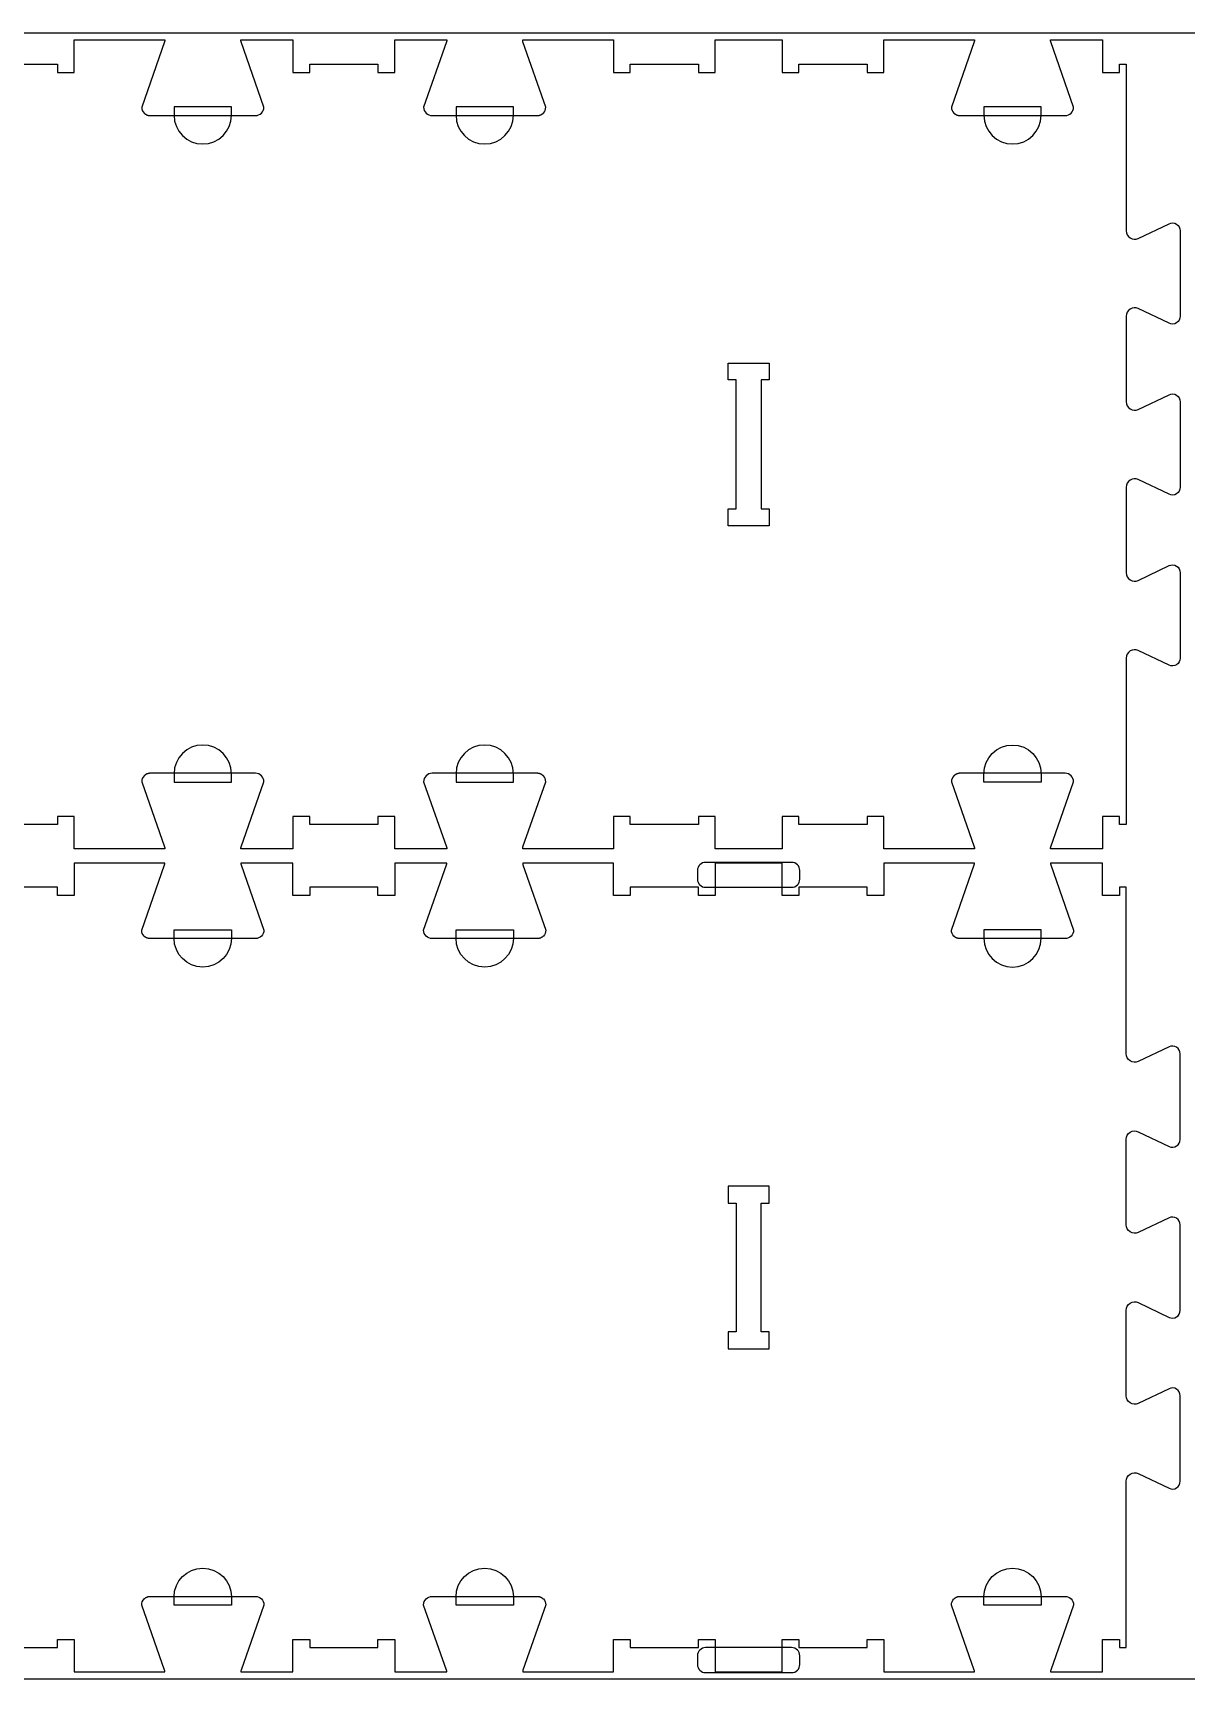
# Model space of a CAD drawing. Extents: x 2032 to 5216, y -19593 to -11999.
# Drawn here: x 3688 to 4542, y -13923 to -12703 of the extents above; entities that cross this region are included whole.
import ezdxf

# ---------------------------------------------------------------- set-up
doc = ezdxf.new("R2010")
doc.units = 0
for name, color, linetype in [('0_SHEET_SPRUCEPLY_2440X122', 1, 'CONTINUOUS'), ('3_ANYTOOL_CUTTHROUGH_INSID', 4, 'CONTINUOUS'), ('4_ANYTOOL_CUTTHROUGH_OUTSI', 5, 'CONTINUOUS'), ('5_ANYTOOL_HALF_MILL_9MM_IN', 3, 'CONTINUOUS')]:
    doc.layers.add(name, color=color, linetype=linetype)

msp = doc.modelspace()

# ---------------------------------------------------------------- linework, layer by layer
at = {"layer": '0_SHEET_SPRUCEPLY_2440X122'}
msp.add_lwpolyline([(4843.9, -12703.3), (4843.9, -13923.3), (2403.9, -13923.3), (2403.9, -12703.3)], close=True, dxfattribs=at)
at = {"layer": '3_ANYTOOL_CUTTHROUGH_INSID', "color": 4}
for points in [[(4233.2, -13068.5), (4203, -13068.5), (4203, -13056), (4209, -13056), (4209, -12960.5), (4203, -12960.5), (4203, -12948), (4233.5, -12948), (4233.5, -12960.5), (4227.5, -12960.5), (4227.5, -13056), (4233.5, -13056), (4233.5, -13068.5)], [(4233.2, -13558), (4203, -13558), (4203, -13570.5), (4209, -13570.5), (4209, -13666), (4203, -13666), (4203, -13678.5), (4233.5, -13678.5), (4233.5, -13666), (4227.5, -13666), (4227.5, -13570.5), (4233.5, -13570.5), (4233.5, -13558)]]:
    msp.add_lwpolyline(points, close=True, dxfattribs=at)
at = {"layer": '4_ANYTOOL_CUTTHROUGH_OUTSI', "color": 5}
for points in [[(3655.5, -12726.5), (3706, -12726.5), (3706, -12732.5), (3718.5, -12732.5), (3718.5, -12708.5), (3768.2, -12708.5), (3785.6, -12708.5), (3785.6, -12708.5, -0.061485), (3785.4, -12709.9), (3768.5, -12758.2), (3768.5, -12758.2), (3768.5, -12758.3), (3768.5, -12758.3, 0.198912), (3770.3, -12762.7), (3770.4, -12762.8), (3770.5, -12762.9), (3770.7, -12763), (3770.8, -12763.1), (3770.9, -12763.2), (3771, -12763.3), (3771.1, -12763.4), (3771.3, -12763.5), (3771.4, -12763.6), (3771.5, -12763.6), (3771.7, -12763.7), (3771.8, -12763.8), (3771.9, -12763.9), (3772.1, -12763.9), (3772.2, -12764), (3772.4, -12764.1), (3772.5, -12764.1), (3772.6, -12764.2), (3772.8, -12764.2), (3772.9, -12764.3), (3773.1, -12764.3), (3773.2, -12764.3), (3773.4, -12764.4), (3773.5, -12764.4), (3773.7, -12764.4), (3773.8, -12764.5), (3774, -12764.5), (3774.1, -12764.5), (3774.3, -12764.5), (3774.5, -12764.5), (3774.6, -12764.5), (3774.8, -12764.5), (3852.8, -12764.5, 0.414214), (3859, -12758.3), (3859, -12758.2), (3859, -12758.2), (3842.1, -12709.9), (3842.1, -12709.9, -0.061485), (3841.9, -12708.5), (3880.5, -12708.5), (3880.5, -12732.5), (3893, -12732.5), (3893, -12726.5), (3943.5, -12726.5), (3943.5, -12732.5), (3956, -12732.5), (3956, -12708.5), (3994.6, -12708.5), (3994.6, -12708.5, -0.061485), (3994.3, -12709.9), (3977.4, -12758.2), (3977.4, -12758.2), (3977.4, -12758.3), (3977.4, -12758.3, 0.414214), (3983.7, -12764.5), (4061.7, -12764.5), (4061.8, -12764.5), (4062, -12764.5), (4062.1, -12764.5), (4062.3, -12764.5), (4062.4, -12764.5), (4062.6, -12764.5), (4062.7, -12764.4), (4062.9, -12764.4), (4063, -12764.4), (4063.2, -12764.3), (4063.3, -12764.3), (4063.5, -12764.3), (4063.6, -12764.2), (4063.8, -12764.2), (4063.9, -12764.1), (4064, -12764.1), (4064.2, -12764), (4064.3, -12763.9), (4064.5, -12763.9), (4064.6, -12763.8), (4064.7, -12763.7), (4064.9, -12763.6), (4065, -12763.6), (4065.1, -12763.5), (4065.3, -12763.4), (4065.4, -12763.3), (4065.5, -12763.2), (4065.6, -12763.1), (4065.7, -12763), (4065.9, -12762.9), (4066, -12762.8), (4066.1, -12762.7, 0.198912), (4067.9, -12758.3), (4067.9, -12758.2), (4067.9, -12758.2), (4051, -12709.9), (4051, -12709.9, -0.061485), (4050.8, -12708.5), (4068.2, -12708.5), (4118, -12708.5), (4118, -12732.5), (4130.5, -12732.5), (4130.5, -12726.5), (4181, -12726.5), (4181, -12732.5), (4193.5, -12732.5), (4193.5, -12708.5), (4243, -12708.5), (4243, -12732.5), (4255.5, -12732.5), (4255.5, -12726.5), (4306, -12726.5), (4306, -12732.5), (4318.5, -12732.5), (4318.5, -12708.5), (4385.6, -12708.5), (4385.6, -12708.5, -0.061485), (4385.4, -12709.9), (4368.5, -12758.2), (4368.5, -12758.2), (4368.5, -12758.3), (4368.5, -12758.3, 0.198912), (4370.3, -12762.7), (4370.4, -12762.8), (4370.5, -12762.9), (4370.7, -12763), (4370.8, -12763.1), (4370.9, -12763.2), (4371, -12763.3), (4371.1, -12763.4), (4371.3, -12763.5), (4371.4, -12763.6), (4371.5, -12763.6), (4371.7, -12763.7), (4371.8, -12763.8), (4371.9, -12763.9), (4372.1, -12763.9), (4372.2, -12764), (4372.4, -12764.1), (4372.5, -12764.1), (4372.6, -12764.2), (4372.8, -12764.2), (4372.9, -12764.3), (4373.1, -12764.3), (4373.2, -12764.3), (4373.4, -12764.4), (4373.5, -12764.4), (4373.7, -12764.4), (4373.8, -12764.5), (4374, -12764.5), (4374.1, -12764.5), (4374.3, -12764.5), (4374.5, -12764.5), (4374.6, -12764.5), (4374.8, -12764.5), (4452.8, -12764.5, 0.414214), (4459, -12758.3), (4459, -12758.2), (4459, -12758.2), (4442.1, -12709.9), (4442.1, -12709.9, -0.061485), (4441.9, -12708.5), (4480.5, -12708.5), (4480.5, -12732.5), (4493, -12732.5), (4493, -12726.5), (4498, -12726.5), (4498, -12849.9), (4498, -12849.9, 0.551268), (4506.9, -12855.6), (4529.7, -12844.7, -0.551268), (4538, -12849.9), (4538, -12913.3, -0.551268), (4529.7, -12918.5), (4506.9, -12907.6, 0.551268), (4498, -12913.2), (4498, -12976.6, 0.257375), (4500.9, -12981.9, 0.257375), (4506.9, -12982.3), (4529.7, -12971.4, -0.551268), (4538, -12976.6), (4538, -13040, -0.551268), (4529.7, -13045.2), (4506.9, -13034.3, 0.551268), (4498, -13039.9), (4498, -13103.3, 0.551268), (4506.9, -13109), (4529.7, -13098.1, -0.551268), (4538, -13103.3), (4538, -13166.7, -0.551268), (4529.7, -13171.9), (4506.9, -13161, 0.551268), (4498, -13166.6), (4498, -13290), (4493, -13290), (4493, -13284), (4480.5, -13284), (4480.5, -13308), (4441.9, -13308), (4441.9, -13308, -0.061485), (4442.1, -13306.6), (4459, -13258.4), (4459, -13258.3), (4459, -13258.3), (4459, -13258.3, 0.414214), (4452.8, -13252), (4374.8, -13252), (4374.6, -13252), (4374.5, -13252), (4374.3, -13252), (4374.1, -13252.1), (4374, -13252.1), (4373.8, -13252.1), (4373.7, -13252.1), (4373.5, -13252.1), (4373.4, -13252.2), (4373.2, -13252.2), (4373.1, -13252.3), (4372.9, -13252.3), (4372.8, -13252.3), (4372.6, -13252.4), (4372.5, -13252.5), (4372.4, -13252.5), (4372.2, -13252.6), (4372.1, -13252.6), (4371.9, -13252.7), (4371.8, -13252.8), (4371.7, -13252.8), (4371.5, -13252.9), (4371.4, -13253), (4371.3, -13253.1), (4371.1, -13253.2), (4371, -13253.3), (4370.9, -13253.4), (4370.8, -13253.5), (4370.7, -13253.6), (4370.5, -13253.7), (4370.4, -13253.8), (4370.3, -13253.9, 0.198912), (4368.5, -13258.3), (4368.5, -13258.3), (4368.5, -13258.4), (4385.4, -13306.6), (4385.4, -13306.6, -0.061485), (4385.6, -13308), (4368.2, -13308), (4318.5, -13308), (4318.5, -13284), (4306, -13284), (4306, -13290), (4255.5, -13290), (4255.5, -13284), (4243, -13284), (4243, -13308), (4193.5, -13308), (4193.5, -13284), (4181, -13284), (4181, -13290), (4130.5, -13290), (4130.5, -13284), (4118, -13284), (4118, -13308), (4050.8, -13308), (4050.8, -13308, -0.061485), (4051, -13306.6), (4067.9, -13258.4), (4067.9, -13258.3), (4067.9, -13258.3), (4067.9, -13258.3, 0.198912), (4066.1, -13253.9), (4066, -13253.8), (4065.9, -13253.7), (4065.7, -13253.6), (4065.6, -13253.5), (4065.5, -13253.4), (4065.4, -13253.3), (4065.3, -13253.2), (4065.1, -13253.1), (4065, -13253), (4064.9, -13252.9), (4064.7, -13252.8), (4064.6, -13252.8), (4064.5, -13252.7), (4064.3, -13252.6), (4064.2, -13252.6), (4064, -13252.5), (4063.9, -13252.5), (4063.8, -13252.4), (4063.6, -13252.3), (4063.5, -13252.3), (4063.3, -13252.3), (4063.2, -13252.2), (4063, -13252.2), (4062.9, -13252.1), (4062.7, -13252.1), (4062.6, -13252.1), (4062.4, -13252.1), (4062.3, -13252.1), (4062.1, -13252), (4062, -13252), (4061.8, -13252), (4061.7, -13252), (3983.7, -13252, 0.414214), (3977.4, -13258.3), (3977.4, -13258.3), (3977.4, -13258.4), (3994.3, -13306.6), (3994.3, -13306.6, -0.061485), (3994.6, -13308), (3956, -13308), (3956, -13284), (3943.5, -13284), (3943.5, -13290), (3893, -13290), (3893, -13284), (3880.5, -13284), (3880.5, -13308), (3841.9, -13308), (3841.9, -13308, -0.061485), (3842.1, -13306.6), (3859, -13258.4), (3859, -13258.3), (3859, -13258.3), (3859, -13258.3, 0.414214), (3852.8, -13252), (3774.8, -13252), (3774.6, -13252), (3774.5, -13252), (3774.3, -13252), (3774.1, -13252.1), (3774, -13252.1), (3773.8, -13252.1), (3773.7, -13252.1), (3773.5, -13252.1), (3773.4, -13252.2), (3773.2, -13252.2), (3773.1, -13252.3), (3772.9, -13252.3), (3772.8, -13252.3), (3772.6, -13252.4), (3772.5, -13252.5), (3772.4, -13252.5), (3772.2, -13252.6), (3772.1, -13252.6), (3771.9, -13252.7), (3771.8, -13252.8), (3771.7, -13252.8), (3771.5, -13252.9), (3771.4, -13253), (3771.3, -13253.1), (3771.1, -13253.2), (3771, -13253.3), (3770.9, -13253.4), (3770.8, -13253.5), (3770.7, -13253.6), (3770.5, -13253.7), (3770.4, -13253.8), (3770.3, -13253.9, 0.198912), (3768.5, -13258.3), (3768.5, -13258.3), (3768.5, -13258.4), (3785.4, -13306.6), (3785.4, -13306.6, -0.061485), (3785.6, -13308), (3718.5, -13308), (3718.5, -13284), (3706, -13284), (3706, -13290), (3655.5, -13290)], [(3655.5, -13900), (3706, -13900), (3706, -13894), (3718.5, -13894), (3718.5, -13918), (3785.6, -13918), (3785.6, -13918, 0.061485), (3785.4, -13916.6), (3768.5, -13868.4), (3768.5, -13868.3), (3768.5, -13868.3), (3768.5, -13868.3, -0.198912), (3770.3, -13863.9), (3770.4, -13863.8), (3770.5, -13863.7), (3770.7, -13863.6), (3770.8, -13863.5), (3770.9, -13863.4), (3771, -13863.3), (3771.1, -13863.2), (3771.3, -13863.1), (3771.4, -13863), (3771.5, -13862.9), (3771.7, -13862.8), (3771.8, -13862.8), (3771.9, -13862.7), (3772.1, -13862.6), (3772.2, -13862.6), (3772.4, -13862.5), (3772.5, -13862.5), (3772.6, -13862.4), (3772.8, -13862.3), (3772.9, -13862.3), (3773.1, -13862.3), (3773.2, -13862.2), (3773.4, -13862.2), (3773.5, -13862.1), (3773.7, -13862.1), (3773.8, -13862.1), (3774, -13862.1), (3774.1, -13862.1), (3774.3, -13862), (3774.5, -13862), (3774.6, -13862), (3774.8, -13862), (3852.8, -13862, -0.414214), (3859, -13868.3), (3859, -13868.3), (3859, -13868.4), (3842.1, -13916.6), (3842.1, -13916.6, 0.061485), (3841.9, -13918), (3880.5, -13918), (3880.5, -13894), (3893, -13894), (3893, -13900), (3943.5, -13900), (3943.5, -13894), (3956, -13894), (3956, -13918), (3994.6, -13918), (3994.6, -13918, 0.061485), (3994.3, -13916.6), (3977.4, -13868.4), (3977.4, -13868.3), (3977.4, -13868.3), (3977.4, -13868.3, -0.414214), (3983.7, -13862), (4061.7, -13862), (4061.8, -13862), (4062, -13862), (4062.1, -13862), (4062.3, -13862.1), (4062.4, -13862.1), (4062.6, -13862.1), (4062.7, -13862.1), (4062.9, -13862.1), (4063, -13862.2), (4063.2, -13862.2), (4063.3, -13862.3), (4063.5, -13862.3), (4063.6, -13862.3), (4063.8, -13862.4), (4063.9, -13862.5), (4064, -13862.5), (4064.2, -13862.6), (4064.3, -13862.6), (4064.5, -13862.7), (4064.6, -13862.8), (4064.7, -13862.8), (4064.9, -13862.9), (4065, -13863), (4065.1, -13863.1), (4065.3, -13863.2), (4065.4, -13863.3), (4065.5, -13863.4), (4065.6, -13863.5), (4065.7, -13863.6), (4065.9, -13863.7), (4066, -13863.8), (4066.1, -13863.9, -0.198912), (4067.9, -13868.3), (4067.9, -13868.3), (4051, -13916.6), (4051, -13916.6, 0.061485), (4050.8, -13918), (4068.2, -13918), (4118, -13918), (4118, -13894), (4130.5, -13894), (4130.5, -13900), (4181, -13900), (4181, -13894), (4193.5, -13894), (4193.5, -13918), (4243, -13918), (4243, -13894), (4255.5, -13894), (4255.5, -13900), (4306, -13900), (4306, -13894), (4318.5, -13894), (4318.5, -13918), (4385.6, -13918), (4385.6, -13918, 0.061485), (4385.4, -13916.6), (4368.5, -13868.4), (4368.5, -13868.3), (4368.5, -13868.3), (4368.5, -13868.3, -0.198912), (4370.3, -13863.9), (4370.4, -13863.8), (4370.5, -13863.7), (4370.7, -13863.6), (4370.8, -13863.5), (4370.9, -13863.4), (4371, -13863.3), (4371.1, -13863.2), (4371.3, -13863.1), (4371.4, -13863), (4371.5, -13862.9), (4371.7, -13862.8), (4371.8, -13862.8), (4371.9, -13862.7), (4372.1, -13862.6), (4372.2, -13862.6), (4372.4, -13862.5), (4372.5, -13862.5), (4372.6, -13862.4), (4372.8, -13862.3), (4372.9, -13862.3), (4373.1, -13862.3), (4373.2, -13862.2), (4373.4, -13862.2), (4373.5, -13862.1), (4373.7, -13862.1), (4373.8, -13862.1), (4374, -13862.1), (4374.1, -13862.1), (4374.3, -13862), (4374.5, -13862), (4374.6, -13862), (4374.8, -13862), (4452.8, -13862, -0.414214), (4459, -13868.3), (4459, -13868.3), (4459, -13868.4), (4442.1, -13916.6), (4442.1, -13916.6, 0.061485), (4441.9, -13918), (4480.5, -13918), (4480.5, -13894), (4493, -13894), (4493, -13900), (4498, -13900), (4498, -13776.6), (4498, -13776.6, -0.551268), (4506.9, -13771), (4529.7, -13781.9, 0.551268), (4538, -13776.7), (4538, -13713.3, 0.551268), (4529.7, -13708.1), (4506.9, -13719, -0.551268), (4498, -13713.3), (4498, -13649.9, -0.257375), (4500.9, -13644.7, -0.257375), (4506.9, -13644.3), (4529.7, -13655.2, 0.551268), (4538, -13650), (4538, -13586.6, 0.551268), (4529.7, -13581.4), (4506.9, -13592.3, -0.551268), (4498, -13586.6), (4498, -13523.2, -0.551268), (4506.9, -13517.6), (4529.7, -13528.5, 0.551268), (4538, -13523.3), (4538, -13459.9, 0.551268), (4529.7, -13454.7), (4506.9, -13465.6, -0.551268), (4498, -13459.9), (4498, -13336.5), (4493, -13336.5), (4493, -13342.5), (4480.5, -13342.5), (4480.5, -13318.5), (4441.9, -13318.5), (4441.9, -13318.5, 0.061485), (4442.1, -13319.9), (4459, -13368.2), (4459, -13368.2), (4459, -13368.3), (4459, -13368.3, -0.414214), (4452.8, -13374.5), (4374.8, -13374.5), (4374.6, -13374.5), (4374.5, -13374.5), (4374.3, -13374.5), (4374.1, -13374.5), (4374, -13374.5), (4373.8, -13374.5), (4373.7, -13374.4), (4373.5, -13374.4), (4373.4, -13374.4), (4373.2, -13374.3), (4373.1, -13374.3), (4372.9, -13374.3), (4372.8, -13374.2), (4372.6, -13374.2), (4372.5, -13374.1), (4372.4, -13374.1), (4372.2, -13374), (4372.1, -13373.9), (4371.9, -13373.9), (4371.8, -13373.8), (4371.7, -13373.7), (4371.5, -13373.6), (4371.4, -13373.6), (4371.3, -13373.5), (4371.1, -13373.4), (4371, -13373.3), (4370.9, -13373.2), (4370.8, -13373.1), (4370.7, -13373), (4370.5, -13372.9), (4370.4, -13372.8), (4370.3, -13372.7, -0.198912), (4368.5, -13368.3), (4368.5, -13368.2), (4368.5, -13368.2), (4385.4, -13319.9), (4385.4, -13319.9, 0.061485), (4385.6, -13318.5), (4368.2, -13318.5), (4318.5, -13318.5), (4318.5, -13342.5), (4306, -13342.5), (4306, -13336.5), (4255.5, -13336.5), (4255.5, -13342.5), (4243, -13342.5), (4243, -13318.5), (4193.5, -13318.5), (4193.5, -13342.5), (4181, -13342.5), (4181, -13336.5), (4130.5, -13336.5), (4130.5, -13342.5), (4118, -13342.5), (4118, -13318.5), (4050.8, -13318.5), (4050.8, -13318.5, 0.061485), (4051, -13319.9), (4067.9, -13368.2), (4067.9, -13368.2), (4067.9, -13368.3), (4067.9, -13368.3, -0.198912), (4066.1, -13372.7), (4066, -13372.8), (4065.9, -13372.9), (4065.7, -13373), (4065.6, -13373.1), (4065.5, -13373.2), (4065.4, -13373.3), (4065.3, -13373.4), (4065.1, -13373.5), (4065, -13373.6), (4064.9, -13373.6), (4064.7, -13373.7), (4064.6, -13373.8), (4064.5, -13373.9), (4064.3, -13373.9), (4064.2, -13374), (4064, -13374.1), (4063.9, -13374.1), (4063.8, -13374.2), (4063.6, -13374.2), (4063.5, -13374.3), (4063.3, -13374.3), (4063.2, -13374.3), (4063, -13374.4), (4062.9, -13374.4), (4062.7, -13374.4), (4062.6, -13374.5), (4062.4, -13374.5), (4062.3, -13374.5), (4062.1, -13374.5), (4062, -13374.5), (4061.8, -13374.5), (4061.7, -13374.5), (3983.7, -13374.5, -0.414214), (3977.4, -13368.3), (3977.4, -13368.2), (3977.4, -13368.2), (3994.3, -13319.9), (3994.3, -13319.9, 0.061485), (3994.6, -13318.5), (3956, -13318.5), (3956, -13342.5), (3943.5, -13342.5), (3943.5, -13336.5), (3893, -13336.5), (3893, -13342.5), (3880.5, -13342.5), (3880.5, -13318.5), (3841.9, -13318.5), (3841.9, -13318.5, 0.061485), (3842.1, -13319.9), (3859, -13368.2), (3859, -13368.2), (3859, -13368.3), (3859, -13368.3, -0.414214), (3852.8, -13374.5), (3774.8, -13374.5), (3774.6, -13374.5), (3774.5, -13374.5), (3774.3, -13374.5), (3774.1, -13374.5), (3774, -13374.5), (3773.8, -13374.5), (3773.7, -13374.4), (3773.5, -13374.4), (3773.4, -13374.4), (3773.2, -13374.3), (3773.1, -13374.3), (3772.9, -13374.3), (3772.8, -13374.2), (3772.6, -13374.2), (3772.5, -13374.1), (3772.4, -13374.1), (3772.2, -13374), (3772.1, -13373.9), (3771.9, -13373.9), (3771.8, -13373.8), (3771.7, -13373.7), (3771.5, -13373.6), (3771.4, -13373.6), (3771.3, -13373.5), (3771.1, -13373.4), (3771, -13373.3), (3770.9, -13373.2), (3770.8, -13373.1), (3770.7, -13373), (3770.5, -13372.9), (3770.4, -13372.8), (3770.3, -13372.7, -0.198912), (3768.5, -13368.3), (3768.5, -13368.2), (3785.4, -13319.9), (3785.4, -13319.9, 0.061485), (3785.6, -13318.5), (3718.5, -13318.5), (3718.5, -13342.5), (3706, -13342.5), (3706, -13336.5), (3655.5, -13336.5)]]:
    msp.add_lwpolyline(points, format="xyb", dxfattribs=at)
at = {"layer": '5_ANYTOOL_HALF_MILL_9MM_IN', "color": 3}
for points in [[(3792.5, -12764.3, 1), (3835, -12764.3), (3835, -12764), (3835, -12758), (3792.5, -12758), (3792.5, -12764), (3792.5, -12764.3)], [(4001.4, -12764.3, 1), (4043.9, -12764.3), (4043.9, -12764), (4043.9, -12758), (4001.4, -12758), (4001.4, -12764), (4001.4, -12764.3)], [(4392.5, -12764.3, 1), (4435, -12764.3), (4435, -12764), (4435, -12758), (4392.5, -12758), (4392.5, -12764), (4392.5, -12764.3)], [(3835, -13252.3, 1), (3792.5, -13252.3), (3792.5, -13252.5), (3792.5, -13258.5), (3835, -13258.5), (3835, -13252.5), (3835, -13252.3)], [(4043.9, -13252.3, 1), (4001.4, -13252.3), (4001.4, -13252.5), (4001.4, -13258.5), (4043.9, -13258.5), (4043.9, -13252.5), (4043.9, -13252.3)], [(4392.5, -13252.3, -1), (4435, -13252.3), (4435, -13252.5), (4435, -13258.5), (4392.5, -13258.5), (4392.5, -13252.5), (4392.5, -13252.3)], [(4186.3, -13318, 0.414214), (4180.3, -13324), (4180.3, -13330.5, 0.414214), (4186.3, -13336.5), (4250.1, -13336.5, 0.414214), (4256.1, -13330.5), (4256.1, -13324, 0.414214), (4250.1, -13318)], [(3835, -13374.3, -1), (3792.5, -13374.3), (3792.5, -13374), (3792.5, -13368), (3835, -13368), (3835, -13374), (3835, -13374.3)], [(4043.9, -13374.3, -1), (4001.4, -13374.3), (4001.4, -13374), (4001.4, -13368), (4043.9, -13368), (4043.9, -13374), (4043.9, -13374.3)], [(4392.5, -13374.3, 1), (4435, -13374.3), (4435, -13374), (4435, -13368), (4392.5, -13368), (4392.5, -13374), (4392.5, -13374.3)], [(3792.5, -13862.3, -1), (3835, -13862.3), (3835, -13862.5), (3835, -13868.5), (3792.5, -13868.5), (3792.5, -13862.5), (3792.5, -13862.3)], [(4001.4, -13862.3, -1), (4043.9, -13862.3), (4043.9, -13862.5), (4043.9, -13868.5), (4001.4, -13868.5), (4001.4, -13862.5), (4001.4, -13862.3)], [(4392.5, -13862.3, -1), (4435, -13862.3), (4435, -13862.5), (4435, -13868.5), (4392.5, -13868.5), (4392.5, -13862.5), (4392.5, -13862.3)], [(4186.3, -13900, 0.414214), (4180.3, -13906), (4180.3, -13912.5, 0.414214), (4186.3, -13918.5), (4250.1, -13918.5, 0.414214), (4256.1, -13912.5), (4256.1, -13906, 0.414214), (4250.1, -13900)]]:
    msp.add_lwpolyline(points, format="xyb", close=True, dxfattribs=at)

doc.saveas('drawing.dxf')
